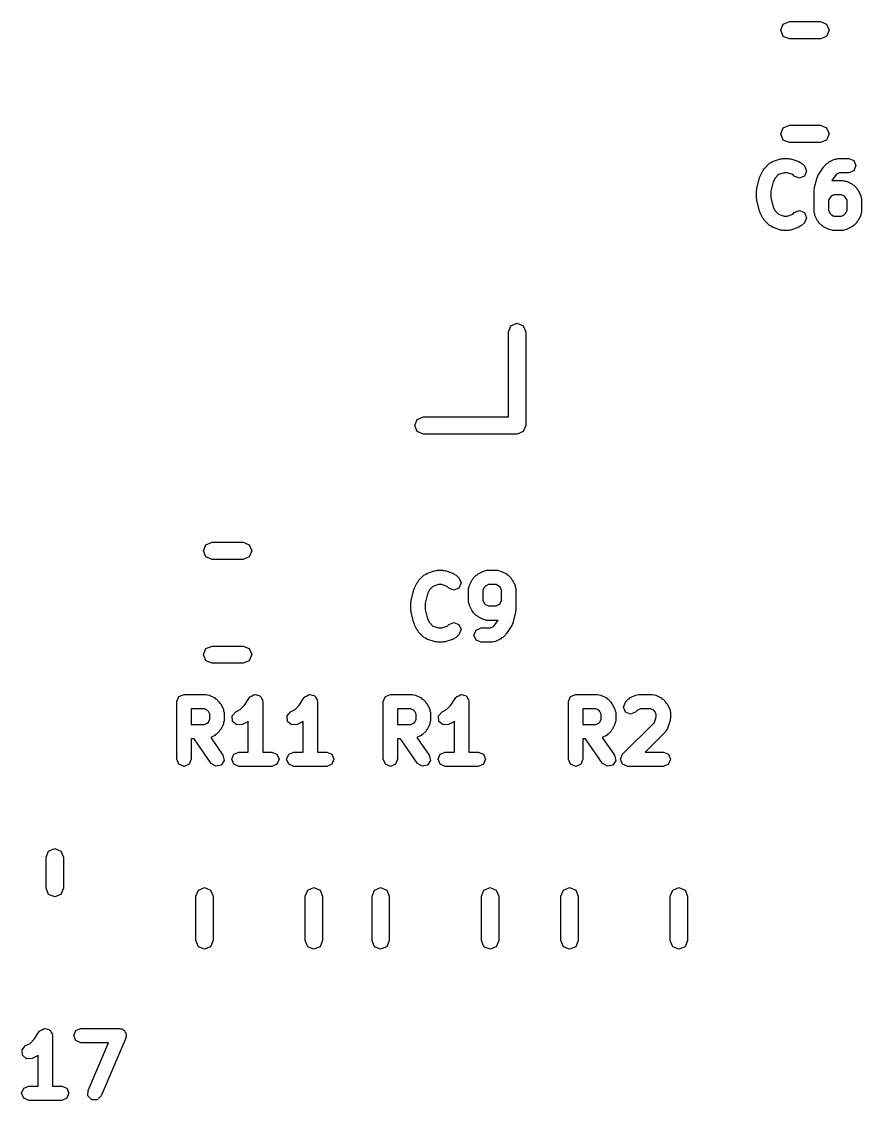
# Model space of a CAD drawing. Extents: x 92.9 to 107.5, y -110.1 to -89.8.
# Drawn here: x 100.25 to 106.09, y -109.93 to -102.44 of the extents above; entities that cross this region are included whole.
import ezdxf

# ---------------------------------------------------------------- set-up
doc = ezdxf.new("R2010")
doc.units = 0
doc.layers.add('BLACK', color=7, linetype='CONTINUOUS')

msp = doc.modelspace()

# ---------------------------------------------------------------- linework, layer by layer
at = {"layer": 'BLACK', "linetype": 'CONTINUOUS'}
for p, q in [((105.526, -102.505), (105.543, -102.463)), ((105.543, -102.548), (105.526, -102.505)), ((105.543, -102.463), (105.586, -102.445)), ((105.586, -102.445), (105.801, -102.445)), ((105.801, -102.445), (105.844, -102.463)), ((105.844, -102.463), (105.861, -102.505)), ((105.861, -102.505), (105.844, -102.548)), ((105.586, -102.565), (105.543, -102.548)), ((105.801, -102.565), (105.586, -102.565)), ((105.844, -102.548), (105.801, -102.565)), ((105.526, -103.225), (105.543, -103.183)), ((105.543, -103.183), (105.586, -103.165)), ((105.586, -103.165), (105.801, -103.165)), ((105.801, -103.165), (105.844, -103.183)), ((105.844, -103.183), (105.861, -103.225)), ((105.543, -103.268), (105.526, -103.225)), ((105.861, -103.225), (105.844, -103.268)), ((105.586, -103.285), (105.543, -103.268)), ((105.801, -103.285), (105.586, -103.285)), ((105.844, -103.268), (105.801, -103.285)), ((105.468, -103.416), (105.525, -103.397)), ((105.525, -103.397), (105.533, -103.398)), ((105.533, -103.398), (105.541, -103.395)), ((105.541, -103.395), (105.579, -103.395)), ((105.579, -103.395), (105.586, -103.398)), ((105.586, -103.398), (105.595, -103.397)), ((105.595, -103.397), (105.652, -103.416)), ((105.861, -103.419), (105.899, -103.4)), ((105.899, -103.4), (105.911, -103.399)), ((105.911, -103.399), (105.922, -103.395)), ((105.922, -103.395), (105.998, -103.395)), ((105.998, -103.395), (106.033, -103.409)), ((106.033, -103.409), (106.048, -103.445)), ((105.382, -103.518), (105.401, -103.48)), ((105.401, -103.48), (105.407, -103.474)), ((105.407, -103.474), (105.41, -103.467)), ((105.41, -103.467), (105.448, -103.428)), ((105.448, -103.428), (105.459, -103.424)), ((105.459, -103.424), (105.468, -103.416)), ((105.652, -103.416), (105.661, -103.424)), ((105.661, -103.424), (105.671, -103.428)), ((105.671, -103.428), (105.69, -103.447)), ((105.69, -103.447), (105.705, -103.483)), ((105.705, -103.483), (105.69, -103.518)), ((105.785, -103.512), (105.823, -103.455)), ((105.823, -103.455), (105.827, -103.452)), ((105.827, -103.452), (105.829, -103.447)), ((105.829, -103.447), (105.848, -103.428)), ((105.848, -103.428), (105.856, -103.425)), ((105.856, -103.425), (105.861, -103.419)), ((106.033, -103.48), (105.998, -103.495)), ((106.048, -103.445), (106.033, -103.48)), ((105.359, -103.604), (105.378, -103.528)), ((105.378, -103.528), (105.381, -103.523)), ((105.381, -103.523), (105.382, -103.518)), ((105.474, -103.557), (105.457, -103.622)), ((105.487, -103.531), (105.474, -103.557)), ((105.511, -103.507), (105.487, -103.531)), ((105.549, -103.495), (105.511, -103.507)), ((105.571, -103.495), (105.549, -103.495)), ((105.609, -103.507), (105.571, -103.495)), ((105.62, -103.518), (105.609, -103.507)), ((105.655, -103.533), (105.62, -103.518)), ((105.69, -103.518), (105.655, -103.533)), ((105.759, -103.604), (105.778, -103.528)), ((105.778, -103.528), (105.783, -103.521)), ((105.783, -103.521), (105.785, -103.512)), ((105.903, -103.515), (105.881, -103.548)), ((105.881, -103.548), (105.884, -103.547)), ((105.884, -103.547), (105.96, -103.547)), ((105.913, -103.505), (105.903, -103.515)), ((105.934, -103.495), (105.913, -103.505)), ((105.998, -103.495), (105.934, -103.495)), ((105.96, -103.547), (105.971, -103.552)), ((105.971, -103.552), (105.982, -103.552)), ((105.982, -103.552), (106.02, -103.571)), ((105.357, -103.616), (105.36, -103.61)), ((105.357, -103.673), (105.357, -103.616)), ((105.36, -103.61), (105.359, -103.604)), ((105.457, -103.622), (105.457, -103.667)), ((105.757, -103.616), (105.76, -103.61)), ((105.757, -103.769), (105.757, -103.616)), ((105.76, -103.61), (105.759, -103.604)), ((106.02, -103.571), (106.026, -103.578)), ((106.026, -103.578), (106.033, -103.581)), ((106.033, -103.581), (106.052, -103.6)), ((106.052, -103.6), (106.055, -103.607)), ((106.055, -103.607), (106.062, -103.613)), ((106.062, -103.613), (106.081, -103.651)), ((105.36, -103.679), (105.357, -103.673)), ((105.359, -103.685), (105.36, -103.679)), ((105.378, -103.762), (105.359, -103.685)), ((105.457, -103.667), (105.474, -103.732)), ((105.868, -103.665), (105.857, -103.685)), ((105.857, -103.685), (105.857, -103.757)), ((105.875, -103.657), (105.868, -103.665)), ((105.895, -103.647), (105.875, -103.657)), ((105.948, -103.647), (105.895, -103.647)), ((105.968, -103.657), (105.948, -103.647)), ((105.976, -103.665), (105.968, -103.657)), ((105.986, -103.685), (105.976, -103.665)), ((105.986, -103.757), (105.986, -103.685)), ((106.081, -103.651), (106.082, -103.663)), ((106.082, -103.663), (106.086, -103.673)), ((106.086, -103.673), (106.086, -103.769)), ((105.381, -103.766), (105.378, -103.762)), ((105.382, -103.772), (105.381, -103.766)), ((105.401, -103.81), (105.382, -103.772)), ((105.474, -103.732), (105.487, -103.758)), ((105.487, -103.758), (105.511, -103.782)), ((105.511, -103.782), (105.549, -103.795)), ((105.571, -103.795), (105.609, -103.782)), ((105.609, -103.782), (105.62, -103.771)), ((105.62, -103.771), (105.655, -103.757)), ((105.655, -103.757), (105.69, -103.771)), ((105.69, -103.771), (105.705, -103.807)), ((105.762, -103.779), (105.757, -103.769)), ((105.763, -103.791), (105.762, -103.779)), ((105.857, -103.757), (105.868, -103.777)), ((105.868, -103.777), (105.875, -103.785)), ((105.968, -103.785), (105.976, -103.777)), ((105.976, -103.777), (105.986, -103.757)), ((106.082, -103.779), (106.081, -103.791)), ((106.086, -103.769), (106.082, -103.779)), ((105.407, -103.815), (105.401, -103.81)), ((105.41, -103.823), (105.407, -103.815)), ((105.448, -103.861), (105.41, -103.823)), ((105.549, -103.795), (105.571, -103.795)), ((105.69, -103.842), (105.671, -103.861)), ((105.705, -103.807), (105.69, -103.842)), ((105.782, -103.829), (105.763, -103.791)), ((105.788, -103.834), (105.782, -103.829)), ((105.791, -103.842), (105.788, -103.834)), ((105.81, -103.861), (105.791, -103.842)), ((105.875, -103.785), (105.895, -103.795)), ((105.895, -103.795), (105.948, -103.795)), ((105.948, -103.795), (105.968, -103.785)), ((106.052, -103.842), (106.033, -103.861)), ((106.055, -103.834), (106.052, -103.842)), ((106.062, -103.829), (106.055, -103.834)), ((106.081, -103.791), (106.062, -103.829)), ((105.459, -103.865), (105.448, -103.861)), ((105.468, -103.873), (105.459, -103.865)), ((105.525, -103.892), (105.468, -103.873)), ((105.533, -103.892), (105.525, -103.892)), ((105.541, -103.895), (105.533, -103.892)), ((105.579, -103.895), (105.541, -103.895)), ((105.586, -103.892), (105.579, -103.895)), ((105.595, -103.892), (105.586, -103.892)), ((105.652, -103.873), (105.595, -103.892)), ((105.661, -103.865), (105.652, -103.873)), ((105.671, -103.861), (105.661, -103.865)), ((105.818, -103.864), (105.81, -103.861)), ((105.823, -103.87), (105.818, -103.864)), ((105.861, -103.889), (105.823, -103.87)), ((105.873, -103.89), (105.861, -103.889)), ((105.884, -103.895), (105.873, -103.89)), ((105.96, -103.895), (105.884, -103.895)), ((105.971, -103.89), (105.96, -103.895)), ((105.982, -103.889), (105.971, -103.89)), ((106.02, -103.87), (105.982, -103.889)), ((106.026, -103.864), (106.02, -103.87)), ((106.033, -103.861), (106.026, -103.864)), ((103.635, -104.599), (103.652, -104.556)), ((103.635, -105.189), (103.635, -104.599)), ((103.652, -104.556), (103.695, -104.539)), ((103.695, -104.539), (103.737, -104.556)), ((103.737, -104.556), (103.755, -104.599)), ((103.755, -104.599), (103.755, -105.249)), ((102.985, -105.249), (103.002, -105.206)), ((103.002, -105.206), (103.045, -105.189)), ((103.045, -105.189), (103.635, -105.189)), ((103.002, -105.291), (102.985, -105.249)), ((103.755, -105.249), (103.737, -105.291)), ((103.045, -105.309), (103.002, -105.291)), ((103.695, -105.309), (103.045, -105.309)), ((103.737, -105.291), (103.695, -105.309)), ((101.518, -106.119), (101.535, -106.077)), ((101.535, -106.077), (101.578, -106.059)), ((101.578, -106.059), (101.793, -106.059)), ((101.793, -106.059), (101.836, -106.077)), ((101.836, -106.077), (101.853, -106.119)), ((101.535, -106.161), (101.518, -106.119)), ((101.578, -106.179), (101.535, -106.161)), ((101.793, -106.179), (101.578, -106.179)), ((101.836, -106.161), (101.793, -106.179)), ((101.853, -106.119), (101.836, -106.161)), ((103.134, -106.257), (103.142, -106.253)), ((103.142, -106.253), (103.18, -106.253)), ((103.18, -106.253), (103.187, -106.257)), ((103.474, -106.258), (103.484, -106.253)), ((103.484, -106.253), (103.561, -106.253)), ((103.561, -106.253), (103.571, -106.258)), ((103.008, -106.333), (103.011, -106.325)), ((103.011, -106.325), (103.049, -106.287)), ((103.049, -106.287), (103.06, -106.283)), ((103.06, -106.283), (103.069, -106.275)), ((103.069, -106.275), (103.126, -106.256)), ((103.126, -106.256), (103.134, -106.257)), ((103.187, -106.257), (103.195, -106.256)), ((103.195, -106.256), (103.253, -106.275)), ((103.253, -106.275), (103.261, -106.283)), ((103.261, -106.283), (103.272, -106.287)), ((103.272, -106.287), (103.291, -106.306)), ((103.291, -106.306), (103.306, -106.341)), ((103.364, -106.357), (103.383, -106.319)), ((103.383, -106.319), (103.389, -106.314)), ((103.389, -106.314), (103.392, -106.306)), ((103.392, -106.306), (103.411, -106.287)), ((103.411, -106.287), (103.419, -106.284)), ((103.419, -106.284), (103.424, -106.278)), ((103.424, -106.278), (103.462, -106.259)), ((103.462, -106.259), (103.474, -106.258)), ((103.571, -106.258), (103.583, -106.259)), ((103.583, -106.259), (103.621, -106.278)), ((103.621, -106.278), (103.626, -106.284)), ((103.626, -106.284), (103.634, -106.287)), ((103.634, -106.287), (103.653, -106.306)), ((103.653, -106.306), (103.656, -106.314)), ((103.656, -106.314), (103.662, -106.319)), ((103.662, -106.319), (103.682, -106.357)), ((102.96, -106.463), (102.979, -106.386)), ((102.979, -106.386), (102.982, -106.382)), ((102.982, -106.382), (102.983, -106.376)), ((102.983, -106.376), (103.002, -106.338)), ((103.002, -106.338), (103.008, -106.333)), ((103.087, -106.39), (103.074, -106.416)), ((103.111, -106.366), (103.087, -106.39)), ((103.15, -106.353), (103.111, -106.366)), ((103.172, -106.353), (103.15, -106.353)), ((103.21, -106.366), (103.172, -106.353)), ((103.221, -106.377), (103.21, -106.366)), ((103.256, -106.391), (103.221, -106.377)), ((103.291, -106.377), (103.256, -106.391)), ((103.306, -106.341), (103.291, -106.377)), ((103.358, -106.38), (103.363, -106.369)), ((103.358, -106.475), (103.358, -106.38)), ((103.363, -106.369), (103.364, -106.357)), ((103.468, -106.371), (103.458, -106.391)), ((103.458, -106.391), (103.458, -106.463)), ((103.476, -106.364), (103.468, -106.371)), ((103.496, -106.353), (103.476, -106.364)), ((103.549, -106.353), (103.496, -106.353)), ((103.569, -106.364), (103.549, -106.353)), ((103.577, -106.371), (103.569, -106.364)), ((103.587, -106.391), (103.577, -106.371)), ((103.587, -106.463), (103.587, -106.391)), ((103.682, -106.357), (103.682, -106.369)), ((103.682, -106.369), (103.687, -106.38)), ((103.687, -106.38), (103.687, -106.532)), ((102.958, -106.475), (102.961, -106.469)), ((102.958, -106.532), (102.958, -106.475)), ((102.961, -106.469), (102.96, -106.463)), ((103.074, -106.416), (103.058, -106.481)), ((103.363, -106.486), (103.358, -106.475)), ((103.458, -106.463), (103.468, -106.483)), ((103.577, -106.483), (103.587, -106.463)), ((102.961, -106.538), (102.958, -106.532)), ((102.96, -106.544), (102.961, -106.538)), ((102.979, -106.62), (102.96, -106.544)), ((103.058, -106.481), (103.058, -106.526)), ((103.058, -106.526), (103.074, -106.591)), ((103.364, -106.497), (103.363, -106.486)), ((103.383, -106.535), (103.364, -106.497)), ((103.389, -106.541), (103.383, -106.535)), ((103.392, -106.548), (103.389, -106.541)), ((103.411, -106.567), (103.392, -106.548)), ((103.468, -106.483), (103.476, -106.491)), ((103.476, -106.491), (103.496, -106.501)), ((103.496, -106.501), (103.549, -106.501)), ((103.549, -106.501), (103.569, -106.491)), ((103.569, -106.491), (103.577, -106.483)), ((103.685, -106.544), (103.666, -106.62)), ((103.687, -106.532), (103.684, -106.538)), ((103.684, -106.538), (103.685, -106.544)), ((102.982, -106.625), (102.979, -106.62)), ((102.983, -106.631), (102.982, -106.625)), ((103.074, -106.591), (103.087, -106.617)), ((103.087, -106.617), (103.111, -106.641)), ((103.221, -106.63), (103.256, -106.615)), ((103.256, -106.615), (103.291, -106.63)), ((103.419, -106.57), (103.411, -106.567)), ((103.424, -106.577), (103.419, -106.57)), ((103.462, -106.596), (103.424, -106.577)), ((103.474, -106.597), (103.462, -106.596)), ((103.484, -106.601), (103.474, -106.597)), ((103.561, -106.601), (103.484, -106.601)), ((103.541, -106.633), (103.563, -106.6)), ((103.563, -106.6), (103.561, -106.601)), ((103.661, -106.627), (103.659, -106.636)), ((103.666, -106.62), (103.661, -106.627)), ((103.002, -106.669), (102.983, -106.631)), ((103.008, -106.674), (103.002, -106.669)), ((103.011, -106.682), (103.008, -106.674)), ((103.049, -106.72), (103.011, -106.682)), ((103.111, -106.641), (103.15, -106.653)), ((103.15, -106.653), (103.172, -106.653)), ((103.172, -106.653), (103.21, -106.641)), ((103.21, -106.641), (103.221, -106.63)), ((103.291, -106.701), (103.272, -106.72)), ((103.291, -106.63), (103.306, -106.665)), ((103.306, -106.665), (103.291, -106.701)), ((103.396, -106.703), (103.411, -106.668)), ((103.411, -106.739), (103.396, -106.703)), ((103.411, -106.668), (103.446, -106.653)), ((103.446, -106.653), (103.511, -106.653)), ((103.511, -106.653), (103.531, -106.643)), ((103.531, -106.643), (103.541, -106.633)), ((103.615, -106.701), (103.596, -106.72)), ((103.617, -106.696), (103.615, -106.701)), ((103.621, -106.693), (103.617, -106.696)), ((103.659, -106.636), (103.621, -106.693)), ((103.06, -106.724), (103.049, -106.72)), ((103.069, -106.732), (103.06, -106.724)), ((103.126, -106.751), (103.069, -106.732)), ((103.134, -106.75), (103.126, -106.751)), ((103.142, -106.753), (103.134, -106.75)), ((103.18, -106.753), (103.142, -106.753)), ((103.187, -106.75), (103.18, -106.753)), ((103.195, -106.751), (103.187, -106.75)), ((103.253, -106.732), (103.195, -106.751)), ((103.261, -106.724), (103.253, -106.732)), ((103.272, -106.72), (103.261, -106.724)), ((103.446, -106.753), (103.411, -106.739)), ((103.523, -106.753), (103.446, -106.753)), ((103.533, -106.749), (103.523, -106.753)), ((103.545, -106.748), (103.533, -106.749)), ((103.583, -106.729), (103.545, -106.748)), ((103.588, -106.723), (103.583, -106.729)), ((103.596, -106.72), (103.588, -106.723)), ((101.518, -106.839), (101.535, -106.797)), ((101.535, -106.881), (101.518, -106.839)), ((101.535, -106.797), (101.578, -106.779)), ((101.578, -106.779), (101.793, -106.779)), ((101.793, -106.779), (101.836, -106.797)), ((101.836, -106.797), (101.853, -106.839)), ((101.853, -106.839), (101.836, -106.881)), ((101.578, -106.899), (101.535, -106.881)), ((101.793, -106.899), (101.578, -106.899)), ((101.836, -106.881), (101.793, -106.899)), ((101.333, -107.165), (101.348, -107.13)), ((101.348, -107.13), (101.383, -107.115)), ((101.383, -107.115), (101.536, -107.115)), ((101.536, -107.115), (101.547, -107.119)), ((101.547, -107.119), (101.558, -107.12)), ((101.558, -107.12), (101.596, -107.139)), ((101.596, -107.139), (101.602, -107.145)), ((101.602, -107.145), (101.609, -107.149)), ((101.609, -107.149), (101.628, -107.168)), ((101.802, -107.19), (101.837, -107.137)), ((101.837, -107.137), (101.841, -107.134)), ((101.841, -107.134), (101.843, -107.13)), ((101.843, -107.13), (101.857, -107.124)), ((101.857, -107.124), (101.869, -107.116)), ((101.869, -107.116), (101.874, -107.117)), ((101.874, -107.117), (101.879, -107.115)), ((101.879, -107.115), (101.892, -107.121)), ((101.892, -107.121), (101.906, -107.123)), ((101.906, -107.123), (101.909, -107.128)), ((101.909, -107.128), (101.914, -107.13)), ((101.914, -107.13), (101.92, -107.143)), ((101.92, -107.143), (101.928, -107.155)), ((102.183, -107.19), (102.218, -107.137)), ((102.218, -107.137), (102.222, -107.134)), ((102.222, -107.134), (102.224, -107.13)), ((102.224, -107.13), (102.238, -107.124)), ((102.238, -107.124), (102.25, -107.116)), ((102.25, -107.116), (102.255, -107.117)), ((102.255, -107.117), (102.26, -107.115)), ((102.26, -107.115), (102.273, -107.121)), ((102.273, -107.121), (102.287, -107.123)), ((102.287, -107.123), (102.29, -107.128)), ((102.29, -107.128), (102.295, -107.13)), ((102.295, -107.13), (102.301, -107.143)), ((102.301, -107.143), (102.309, -107.155)), ((102.766, -107.165), (102.781, -107.13)), ((102.781, -107.13), (102.816, -107.115)), ((102.816, -107.115), (102.969, -107.115)), ((102.969, -107.115), (102.979, -107.119)), ((102.979, -107.119), (102.991, -107.12)), ((102.991, -107.12), (103.029, -107.139)), ((103.029, -107.139), (103.034, -107.145)), ((103.034, -107.145), (103.042, -107.149)), ((103.042, -107.149), (103.061, -107.168)), ((103.235, -107.19), (103.27, -107.137)), ((103.27, -107.137), (103.274, -107.134)), ((103.274, -107.134), (103.276, -107.13)), ((103.276, -107.13), (103.29, -107.124)), ((103.29, -107.124), (103.302, -107.116)), ((103.302, -107.116), (103.307, -107.117)), ((103.307, -107.117), (103.311, -107.115)), ((103.311, -107.115), (103.325, -107.121)), ((103.325, -107.121), (103.339, -107.123)), ((103.339, -107.123), (103.342, -107.128)), ((103.342, -107.128), (103.347, -107.13)), ((103.347, -107.13), (103.352, -107.143)), ((103.352, -107.143), (103.36, -107.155)), ((104.052, -107.165), (104.066, -107.13)), ((104.066, -107.13), (104.102, -107.115)), ((104.102, -107.115), (104.254, -107.115)), ((104.254, -107.115), (104.265, -107.119)), ((104.265, -107.119), (104.277, -107.12)), ((104.277, -107.12), (104.315, -107.139)), ((104.315, -107.139), (104.32, -107.145)), ((104.32, -107.145), (104.328, -107.149)), ((104.328, -107.149), (104.347, -107.168)), ((104.447, -107.168), (104.466, -107.149)), ((104.466, -107.149), (104.474, -107.145)), ((104.474, -107.145), (104.479, -107.139)), ((104.479, -107.139), (104.518, -107.12)), ((104.518, -107.12), (104.529, -107.119)), ((104.529, -107.119), (104.54, -107.115)), ((104.54, -107.115), (104.635, -107.115)), ((104.635, -107.115), (104.646, -107.119)), ((104.646, -107.119), (104.658, -107.12)), ((104.658, -107.12), (104.696, -107.139)), ((104.696, -107.139), (104.701, -107.145)), ((104.701, -107.145), (104.709, -107.149)), ((104.709, -107.149), (104.728, -107.168)), ((101.333, -107.565), (101.333, -107.165)), ((101.433, -107.215), (101.433, -107.324)), ((101.524, -107.215), (101.433, -107.215)), ((101.544, -107.225), (101.524, -107.215)), ((101.552, -107.233), (101.544, -107.225)), ((101.628, -107.168), (101.631, -107.175)), ((101.631, -107.175), (101.638, -107.181)), ((101.638, -107.181), (101.657, -107.219)), ((101.657, -107.219), (101.658, -107.23)), ((101.742, -107.235), (101.773, -107.219)), ((101.773, -107.219), (101.802, -107.19)), ((101.928, -107.155), (101.927, -107.16)), ((101.927, -107.16), (101.929, -107.165)), ((101.929, -107.165), (101.929, -107.515)), ((102.123, -107.235), (102.154, -107.219)), ((102.154, -107.219), (102.183, -107.19)), ((102.309, -107.155), (102.308, -107.16)), ((102.308, -107.16), (102.31, -107.165)), ((102.31, -107.165), (102.31, -107.515)), ((102.766, -107.565), (102.766, -107.165)), ((102.866, -107.215), (102.866, -107.324)), ((102.957, -107.215), (102.866, -107.215)), ((102.977, -107.225), (102.957, -107.215)), ((102.985, -107.233), (102.977, -107.225)), ((103.061, -107.168), (103.064, -107.175)), ((103.064, -107.175), (103.07, -107.181)), ((103.07, -107.181), (103.09, -107.219)), ((103.09, -107.219), (103.09, -107.23)), ((103.175, -107.235), (103.206, -107.219)), ((103.206, -107.219), (103.235, -107.19)), ((103.36, -107.155), (103.359, -107.16)), ((103.359, -107.16), (103.361, -107.165)), ((103.361, -107.165), (103.361, -107.515)), ((104.052, -107.565), (104.052, -107.165)), ((104.152, -107.215), (104.152, -107.324)), ((104.242, -107.215), (104.152, -107.215)), ((104.263, -107.225), (104.242, -107.215)), ((104.27, -107.233), (104.263, -107.225)), ((104.347, -107.168), (104.35, -107.175)), ((104.35, -107.175), (104.356, -107.181)), ((104.356, -107.181), (104.375, -107.219)), ((104.375, -107.219), (104.376, -107.23)), ((104.433, -107.203), (104.447, -107.168)), ((104.447, -107.238), (104.433, -107.203)), ((104.531, -107.225), (104.518, -107.238)), ((104.552, -107.215), (104.531, -107.225)), ((104.623, -107.215), (104.552, -107.215)), ((104.644, -107.225), (104.623, -107.215)), ((104.651, -107.233), (104.644, -107.225)), ((104.728, -107.168), (104.731, -107.175)), ((104.731, -107.175), (104.737, -107.181)), ((104.737, -107.181), (104.756, -107.219)), ((104.756, -107.219), (104.757, -107.23)), ((101.562, -107.253), (101.552, -107.233)), ((101.552, -107.307), (101.562, -107.286)), ((101.562, -107.286), (101.562, -107.253)), ((101.658, -107.23), (101.662, -107.241)), ((101.662, -107.298), (101.658, -107.309)), ((101.662, -107.241), (101.662, -107.298)), ((101.717, -107.263), (101.742, -107.235)), ((101.72, -107.302), (101.717, -107.263)), ((101.749, -107.327), (101.72, -107.302)), ((101.829, -107.3), (101.825, -107.305)), ((101.829, -107.515), (101.829, -107.3)), ((102.098, -107.263), (102.123, -107.235)), ((102.101, -107.302), (102.098, -107.263)), ((102.13, -107.327), (102.101, -107.302)), ((102.21, -107.3), (102.206, -107.305)), ((102.21, -107.515), (102.21, -107.3)), ((102.995, -107.253), (102.985, -107.233)), ((102.985, -107.307), (102.995, -107.286)), ((102.995, -107.286), (102.995, -107.253)), ((103.09, -107.23), (103.095, -107.241)), ((103.095, -107.298), (103.09, -107.309)), ((103.095, -107.241), (103.095, -107.298)), ((103.15, -107.263), (103.175, -107.235)), ((103.152, -107.302), (103.15, -107.263)), ((103.181, -107.327), (103.152, -107.302)), ((103.261, -107.3), (103.258, -107.305)), ((103.261, -107.515), (103.261, -107.3)), ((104.28, -107.253), (104.27, -107.233)), ((104.27, -107.307), (104.28, -107.286)), ((104.28, -107.286), (104.28, -107.253)), ((104.376, -107.23), (104.38, -107.241)), ((104.38, -107.298), (104.376, -107.309)), ((104.38, -107.241), (104.38, -107.298)), ((104.483, -107.253), (104.447, -107.238)), ((104.518, -107.238), (104.483, -107.253)), ((104.649, -107.309), (104.661, -107.271)), ((104.661, -107.253), (104.651, -107.233)), ((104.661, -107.271), (104.661, -107.253)), ((104.759, -107.295), (104.74, -107.352)), ((104.757, -107.23), (104.761, -107.241)), ((104.761, -107.279), (104.758, -107.287)), ((104.758, -107.287), (104.759, -107.295)), ((104.761, -107.241), (104.761, -107.279)), ((101.433, -107.324), (101.524, -107.324)), ((101.524, -107.324), (101.544, -107.314)), ((101.544, -107.314), (101.552, -107.307)), ((101.628, -107.372), (101.609, -107.391)), ((101.631, -107.364), (101.628, -107.372)), ((101.638, -107.359), (101.631, -107.364)), ((101.657, -107.321), (101.638, -107.359)), ((101.658, -107.309), (101.657, -107.321)), ((101.787, -107.324), (101.749, -107.327)), ((101.825, -107.305), (101.787, -107.324)), ((102.168, -107.324), (102.13, -107.327)), ((102.206, -107.305), (102.168, -107.324)), ((102.866, -107.324), (102.957, -107.324)), ((102.957, -107.324), (102.977, -107.314)), ((102.977, -107.314), (102.985, -107.307)), ((103.061, -107.372), (103.042, -107.391)), ((103.064, -107.364), (103.061, -107.372)), ((103.07, -107.359), (103.064, -107.364)), ((103.09, -107.321), (103.07, -107.359)), ((103.09, -107.309), (103.09, -107.321)), ((103.22, -107.324), (103.181, -107.327)), ((103.258, -107.305), (103.22, -107.324)), ((104.152, -107.324), (104.242, -107.324)), ((104.242, -107.324), (104.263, -107.314)), ((104.263, -107.314), (104.27, -107.307)), ((104.347, -107.372), (104.328, -107.391)), ((104.35, -107.364), (104.347, -107.372)), ((104.356, -107.359), (104.35, -107.364)), ((104.375, -107.321), (104.356, -107.359)), ((104.376, -107.309), (104.375, -107.321)), ((104.428, -107.53), (104.649, -107.309)), ((104.728, -107.372), (104.584, -107.515)), ((104.732, -107.361), (104.728, -107.372)), ((104.74, -107.352), (104.732, -107.361)), ((101.453, -107.424), (101.433, -107.424)), ((101.433, -107.424), (101.433, -107.565)), ((101.571, -107.594), (101.453, -107.424)), ((101.596, -107.4), (101.568, -107.414)), ((101.568, -107.414), (101.653, -107.536)), ((101.602, -107.394), (101.596, -107.4)), ((101.609, -107.391), (101.602, -107.394)), ((102.885, -107.424), (102.866, -107.424)), ((102.866, -107.424), (102.866, -107.565)), ((103.004, -107.594), (102.885, -107.424)), ((103.029, -107.4), (103, -107.414)), ((103, -107.414), (103.086, -107.536)), ((103.034, -107.394), (103.029, -107.4)), ((103.042, -107.391), (103.034, -107.394)), ((104.171, -107.424), (104.152, -107.424)), ((104.152, -107.424), (104.152, -107.565)), ((104.289, -107.594), (104.171, -107.424)), ((104.315, -107.4), (104.286, -107.414)), ((104.286, -107.414), (104.371, -107.536)), ((104.32, -107.394), (104.315, -107.4)), ((104.328, -107.391), (104.32, -107.394)), ((101.729, -107.53), (101.764, -107.515)), ((101.764, -107.515), (101.829, -107.515)), ((101.929, -107.515), (101.993, -107.515)), ((101.993, -107.515), (102.028, -107.53)), ((102.11, -107.53), (102.145, -107.515)), ((102.145, -107.515), (102.21, -107.515)), ((102.31, -107.515), (102.374, -107.515)), ((102.374, -107.515), (102.409, -107.53)), ((103.162, -107.53), (103.197, -107.515)), ((103.197, -107.515), (103.261, -107.515)), ((103.361, -107.515), (103.426, -107.515)), ((103.426, -107.515), (103.461, -107.53)), ((104.584, -107.515), (104.711, -107.515)), ((104.711, -107.515), (104.747, -107.53)), ((101.348, -107.6), (101.333, -107.565)), ((101.383, -107.615), (101.348, -107.6)), ((101.419, -107.6), (101.383, -107.615)), ((101.433, -107.565), (101.419, -107.6)), ((101.603, -107.614), (101.571, -107.594)), ((101.661, -107.574), (101.641, -107.606)), ((101.653, -107.536), (101.661, -107.574)), ((101.714, -107.565), (101.729, -107.53)), ((101.729, -107.6), (101.714, -107.565)), ((101.764, -107.615), (101.729, -107.6)), ((102.028, -107.6), (101.993, -107.615)), ((102.028, -107.53), (102.043, -107.565)), ((102.043, -107.565), (102.028, -107.6)), ((102.095, -107.565), (102.11, -107.53)), ((102.11, -107.6), (102.095, -107.565)), ((102.145, -107.615), (102.11, -107.6)), ((102.409, -107.6), (102.374, -107.615)), ((102.409, -107.53), (102.424, -107.565)), ((102.424, -107.565), (102.409, -107.6)), ((102.781, -107.6), (102.766, -107.565)), ((102.816, -107.615), (102.781, -107.6)), ((102.852, -107.6), (102.816, -107.615)), ((102.866, -107.565), (102.852, -107.6)), ((103.036, -107.614), (103.004, -107.594)), ((103.094, -107.574), (103.073, -107.606)), ((103.086, -107.536), (103.094, -107.574)), ((103.147, -107.565), (103.162, -107.53)), ((103.162, -107.6), (103.147, -107.565)), ((103.197, -107.615), (103.162, -107.6)), ((103.461, -107.6), (103.426, -107.615)), ((103.461, -107.53), (103.476, -107.565)), ((103.476, -107.565), (103.461, -107.6)), ((104.066, -107.6), (104.052, -107.565)), ((104.102, -107.615), (104.066, -107.6)), ((104.137, -107.6), (104.102, -107.615)), ((104.152, -107.565), (104.137, -107.6)), ((104.322, -107.614), (104.289, -107.594)), ((104.38, -107.574), (104.359, -107.606)), ((104.371, -107.536), (104.38, -107.574)), ((104.414, -107.565), (104.428, -107.53)), ((104.428, -107.6), (104.414, -107.565)), ((104.464, -107.615), (104.428, -107.6)), ((104.747, -107.6), (104.711, -107.615)), ((104.747, -107.53), (104.761, -107.565)), ((104.761, -107.565), (104.747, -107.6)), ((101.641, -107.606), (101.603, -107.614)), ((101.993, -107.615), (101.764, -107.615)), ((102.374, -107.615), (102.145, -107.615)), ((103.073, -107.606), (103.036, -107.614)), ((103.426, -107.615), (103.197, -107.615)), ((104.359, -107.606), (104.322, -107.614)), ((104.711, -107.615), (104.464, -107.615)), ((100.443, -108.202), (100.485, -108.185)), ((100.485, -108.185), (100.528, -108.202)), ((100.425, -108.245), (100.443, -108.202)), ((100.425, -108.46), (100.425, -108.245)), ((100.528, -108.202), (100.545, -108.245)), ((100.545, -108.245), (100.545, -108.46)), ((100.443, -108.503), (100.425, -108.46)), ((100.545, -108.46), (100.528, -108.503)), ((101.465, -108.516), (101.483, -108.474)), ((101.483, -108.474), (101.525, -108.456)), ((101.525, -108.456), (101.567, -108.474)), ((101.567, -108.474), (101.585, -108.516)), ((102.225, -108.516), (102.243, -108.474)), ((102.243, -108.474), (102.285, -108.456)), ((102.285, -108.456), (102.327, -108.474)), ((102.327, -108.474), (102.345, -108.516)), ((102.688, -108.516), (102.705, -108.474)), ((102.705, -108.474), (102.748, -108.456)), ((102.748, -108.456), (102.79, -108.474)), ((102.79, -108.474), (102.808, -108.516)), ((103.448, -108.516), (103.465, -108.474)), ((103.465, -108.474), (103.508, -108.456)), ((103.508, -108.456), (103.55, -108.474)), ((103.55, -108.474), (103.568, -108.516)), ((103.999, -108.516), (104.017, -108.474)), ((104.017, -108.474), (104.059, -108.456)), ((104.059, -108.456), (104.102, -108.474)), ((104.102, -108.474), (104.119, -108.516)), ((104.759, -108.516), (104.777, -108.474)), ((104.777, -108.474), (104.819, -108.456)), ((104.819, -108.456), (104.862, -108.474)), ((104.862, -108.474), (104.879, -108.516)), ((100.485, -108.52), (100.443, -108.503)), ((100.528, -108.503), (100.485, -108.52)), ((101.465, -108.823), (101.465, -108.516)), ((101.585, -108.516), (101.585, -108.823)), ((102.225, -108.823), (102.225, -108.516)), ((102.345, -108.516), (102.345, -108.823)), ((102.688, -108.823), (102.688, -108.516)), ((102.808, -108.516), (102.808, -108.823)), ((103.448, -108.823), (103.448, -108.516)), ((103.568, -108.516), (103.568, -108.823)), ((103.999, -108.823), (103.999, -108.516)), ((104.119, -108.516), (104.119, -108.823)), ((104.759, -108.823), (104.759, -108.516)), ((104.879, -108.516), (104.879, -108.823)), ((101.483, -108.866), (101.465, -108.823)), ((101.525, -108.883), (101.483, -108.866)), ((101.567, -108.866), (101.525, -108.883)), ((101.585, -108.823), (101.567, -108.866)), ((102.243, -108.866), (102.225, -108.823)), ((102.285, -108.883), (102.243, -108.866)), ((102.327, -108.866), (102.285, -108.883)), ((102.345, -108.823), (102.327, -108.866)), ((102.705, -108.866), (102.688, -108.823)), ((102.748, -108.883), (102.705, -108.866)), ((102.79, -108.866), (102.748, -108.883)), ((102.808, -108.823), (102.79, -108.866)), ((103.465, -108.866), (103.448, -108.823)), ((103.508, -108.883), (103.465, -108.866)), ((103.55, -108.866), (103.508, -108.883)), ((103.568, -108.823), (103.55, -108.866)), ((104.017, -108.866), (103.999, -108.823)), ((104.059, -108.883), (104.017, -108.866)), ((104.102, -108.866), (104.059, -108.883)), ((104.119, -108.823), (104.102, -108.866)), ((104.777, -108.866), (104.759, -108.823)), ((104.819, -108.883), (104.777, -108.866)), ((104.862, -108.866), (104.819, -108.883)), ((104.879, -108.823), (104.862, -108.866)), ((100.343, -109.508), (100.378, -109.455)), ((100.378, -109.455), (100.382, -109.452)), ((100.382, -109.452), (100.384, -109.447)), ((100.384, -109.447), (100.398, -109.442)), ((100.398, -109.442), (100.41, -109.434)), ((100.41, -109.434), (100.415, -109.435)), ((100.415, -109.435), (100.42, -109.433)), ((100.42, -109.433), (100.433, -109.438)), ((100.433, -109.438), (100.447, -109.441)), ((100.447, -109.441), (100.45, -109.445)), ((100.45, -109.445), (100.455, -109.447)), ((100.455, -109.447), (100.461, -109.461)), ((100.461, -109.461), (100.469, -109.473)), ((100.469, -109.473), (100.468, -109.478)), ((100.617, -109.483), (100.632, -109.447)), ((100.632, -109.447), (100.667, -109.433)), ((100.667, -109.433), (100.934, -109.433)), ((100.934, -109.433), (100.943, -109.437)), ((100.943, -109.437), (100.954, -109.437)), ((100.954, -109.437), (100.96, -109.444)), ((100.96, -109.444), (100.969, -109.447)), ((100.969, -109.447), (100.973, -109.457)), ((100.973, -109.457), (100.98, -109.464)), ((100.98, -109.464), (100.98, -109.474)), ((100.98, -109.474), (100.984, -109.483)), ((100.283, -109.552), (100.314, -109.537)), ((100.314, -109.537), (100.343, -109.508)), ((100.468, -109.478), (100.47, -109.483)), ((100.47, -109.483), (100.47, -109.833)), ((100.632, -109.518), (100.617, -109.483)), ((100.667, -109.533), (100.632, -109.518)), ((100.858, -109.533), (100.667, -109.533)), ((100.717, -109.863), (100.858, -109.533)), ((100.98, -109.502), (100.808, -109.902)), ((100.984, -109.483), (100.98, -109.492)), ((100.98, -109.492), (100.98, -109.502)), ((100.258, -109.581), (100.283, -109.552)), ((100.261, -109.619), (100.258, -109.581)), ((100.29, -109.644), (100.261, -109.619)), ((100.366, -109.623), (100.328, -109.642)), ((100.37, -109.618), (100.366, -109.623)), ((100.37, -109.833), (100.37, -109.618)), ((100.328, -109.642), (100.29, -109.644)), ((100.255, -109.883), (100.27, -109.847)), ((100.27, -109.847), (100.305, -109.833)), ((100.305, -109.833), (100.37, -109.833)), ((100.47, -109.833), (100.534, -109.833)), ((100.534, -109.833), (100.569, -109.847)), ((100.569, -109.847), (100.584, -109.883)), ((100.27, -109.918), (100.255, -109.883)), ((100.305, -109.933), (100.27, -109.918)), ((100.569, -109.918), (100.534, -109.933)), ((100.584, -109.883), (100.569, -109.918)), ((100.716, -109.901), (100.717, -109.863)), ((100.743, -109.929), (100.716, -109.901)), ((100.808, -109.902), (100.781, -109.929)), ((100.534, -109.933), (100.305, -109.933)), ((100.781, -109.929), (100.743, -109.929))]:
    msp.add_line(p, q, dxfattribs=at)

doc.saveas('drawing.dxf')
